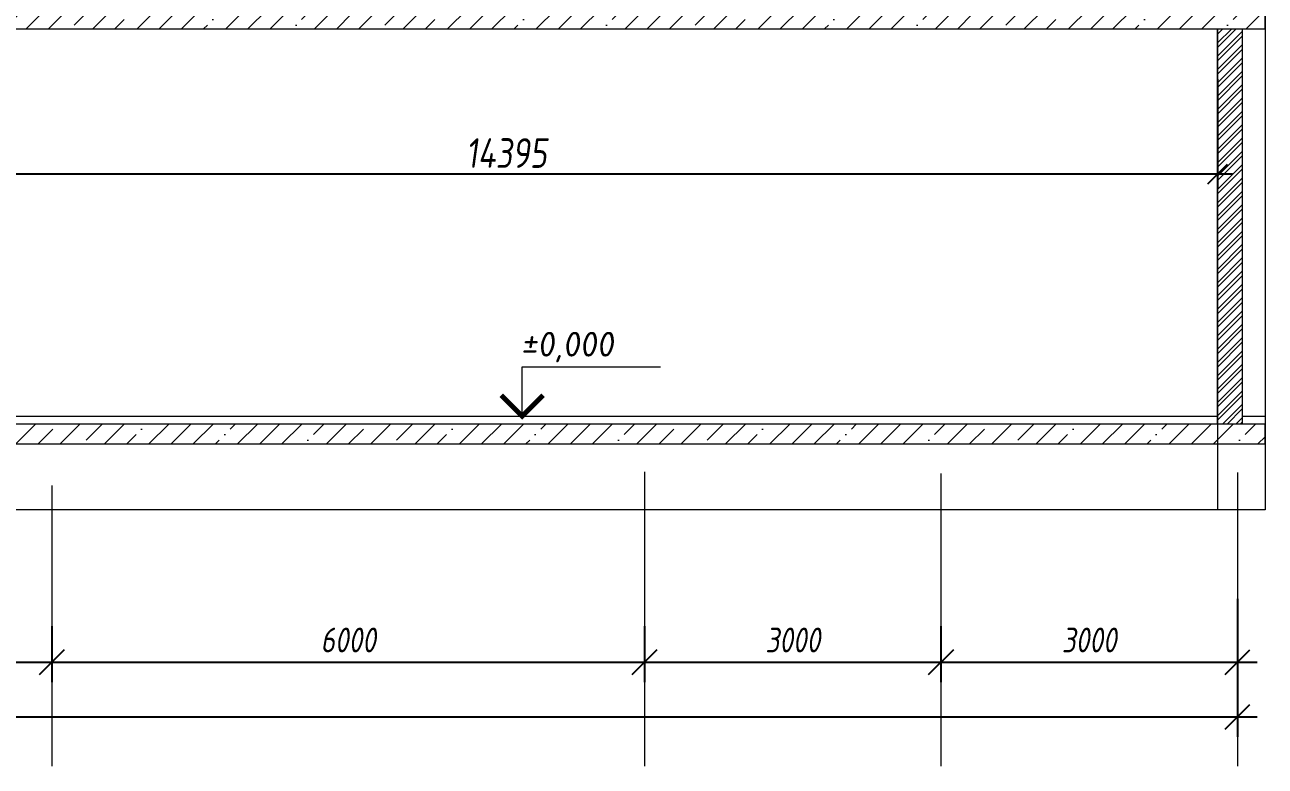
# Model space of a CAD drawing. Header units: millimetres. Extents: x 0 to 9491604, y -172998 to 295086.
# Drawn here: x 561574 to 574130, y 4723 to 12223 of the extents above; entities that cross this region are included whole.
import ezdxf
from ezdxf.enums import TextEntityAlignment as Align

# ---------------------------------------------------------------- set-up
doc = ezdxf.new("R2010")
doc.units = ezdxf.units.MM
for name, color, linetype, lineweight in [('АР_Оси', 7, 'Continuous', 25), ('АР_Отметки', 7, 'Continuous', 5), ('АР_Сущ Несущая стена', 250, 'Continuous', 50), ('АР_Штриховка монолит', 29, 'Continuous', 9)]:
    doc.layers.add(name, color=color, linetype=linetype, lineweight=lineweight)
doc.layers.add('АР_Перегородки кирпич', color=34, linetype='Continuous')
doc.layers.add('ТХ_мебель передв', color=251, linetype='Continuous')
doc.styles.add('GOST 2.304', font='CS_Gost2304.shx')
doc.styles.add('Архитектурный', font='isocpeur.ttf', dxfattribs={"oblique": 8})
doc.styles.add('Архитектурный размер', font='isocpeur.ttf', dxfattribs={"width": 0.8, "oblique": 8})
doc.styles.add('ГОСТ 2.304', font='CS_Gost2304.shx', dxfattribs={"oblique": 10})
doc.dimstyles.new('KK 100', dxfattribs={"dimscale": 100, "dimtxt": 3, "dimasz": 2, "dimexe": 1.5, "dimexo": 2, "dimtad": 1, "dimdec": 0, "dimtxsty": 'GOST 2.304', "dimblk": 'OBLIQUE', "dimcen": 2.5, "dimdle": 1.5, "dimadec": 0, "dimazin": 0, "dimtfac": 1, "dimtdec": 0, "dimtmove": 0, "dimatfit": 3, "dimarcsym": 0})
doc.dimstyles.new('СПДС', dxfattribs={"dimscale": 100, "dimtxt": 2.5, "dimasz": 2.5, "dimexe": 2, "dimexo": 0.625, "dimgap": 1, "dimtad": 1, "dimdec": 0, "dimrnd": 5, "dimtxsty": 'ГОСТ 2.304', "dimblk": 'OBLIQUE', "dimblk1": 'OBLIQUE', "dimblk2": 'OBLIQUE', "dimcen": 2.5, "dimdle": 2, "dimadec": 0, "dimazin": 2, "dimtfac": 0.75, "dimtdec": 4, "dimtmove": 1, "dimatfit": 3, "dimfxl": 1, "dimtfill": 1, "dimtolj": 1, "dimarcsym": 1})

# ---------------------------------------------------------------- blocks, each defined once
blk = doc.blocks.new('BL034')
at = {"color": 0, "linetype": 'ByBlock'}
blk.add_lwpolyline([(0, 0), (0, 500), (1400, 500)], dxfattribs=at)
at = {"color": 0, "linetype": 'ByBlock', "const_width": 50}
blk.add_lwpolyline([(-212, 212), (0, 0), (212, 212)], dxfattribs=at)
at = {"color": 0, "linetype": 'ByBlock', "style": 'Архитектурный размер', "oblique": 8, "width": 0.8, "flags": 4}
blk.add_attdef('NN,NNN', text='', height=250, dxfattribs=at).set_placement((650, 700), align=Align.MIDDLE)
blk = doc.blocks.new('_Oblique')
at = {"color": 0, "linetype": 'ByBlock', "lineweight": -2}
blk.add_line((-0.5, -0.5), (0.5, 0.5), dxfattribs=at)
blk = doc.blocks.new('*D200')
at = {"layer": 'Defpoints', "color": 0, "linetype": 'ByBlock', "lineweight": 9, "transparency": 16777216}
for p in [(555848, 6203), (561848, 6203), (561848, 5775)]:
    blk.add_point(p, dxfattribs=at)
at = {"layer": 'АР_Оси', "color": 0, "linetype": 'ByBlock', "lineweight": -2, "transparency": 16777216}
for p, q in [((555848, 6141), (555848, 5575)), ((561848, 6141), (561848, 5575)), ((555648, 5775), (562048, 5775))]:
    blk.add_line(p, q, dxfattribs=at)
at = {"layer": 'АР_Оси', "color": 0, "linetype": 'ByBlock', "lineweight": -2, "transparency": 16777216, "xscale": 250, "yscale": 250, "zscale": 250, "rotation": 180}
blk.add_blockref('_Oblique', (555848, 5775), dxfattribs=at)
at = {"layer": 'АР_Оси', "color": 0, "linetype": 'ByBlock', "lineweight": -2, "transparency": 16777216, "xscale": 250, "yscale": 250, "zscale": 250}
blk.add_blockref('_Oblique', (561848, 5775), dxfattribs=at)
at = {"layer": 'АР_Оси', "color": 0, "linetype": 'ByBlock', "lineweight": 9, "transparency": 16777216, "insert": (558848, 6000), "char_height": 250, "attachment_point": 5, "style": 'ГОСТ 2.304', "bg_fill": 3, "box_fill_scale": 1.1, "bg_fill_color": 256, "bg_fill_true_color": 13158600, "bg_fill_transparency": 0}
blk.add_mtext('\\A1;6000', dxfattribs=at)
blk = doc.blocks.new('*D201')
at = {"layer": 'Defpoints', "color": 0, "linetype": 'ByBlock', "lineweight": 9, "transparency": 16777216}
for p in [(561848, 6203), (567848, 6203), (567848, 5775)]:
    blk.add_point(p, dxfattribs=at)
at = {"layer": 'АР_Оси', "color": 0, "linetype": 'ByBlock', "lineweight": -2, "transparency": 16777216}
for p, q in [((561848, 6141), (561848, 5575)), ((567848, 6141), (567848, 5575)), ((561648, 5775), (568048, 5775))]:
    blk.add_line(p, q, dxfattribs=at)
at = {"layer": 'АР_Оси', "color": 0, "linetype": 'ByBlock', "lineweight": -2, "transparency": 16777216, "xscale": 250, "yscale": 250, "zscale": 250, "rotation": 180}
blk.add_blockref('_Oblique', (561848, 5775), dxfattribs=at)
at = {"layer": 'АР_Оси', "color": 0, "linetype": 'ByBlock', "lineweight": -2, "transparency": 16777216, "xscale": 250, "yscale": 250, "zscale": 250}
blk.add_blockref('_Oblique', (567848, 5775), dxfattribs=at)
at = {"layer": 'АР_Оси', "color": 0, "linetype": 'ByBlock', "lineweight": 9, "transparency": 16777216, "insert": (564848, 6000), "char_height": 250, "attachment_point": 5, "style": 'ГОСТ 2.304', "bg_fill": 3, "box_fill_scale": 1.1, "bg_fill_color": 256, "bg_fill_true_color": 13158600, "bg_fill_transparency": 0}
blk.add_mtext('\\A1;6000', dxfattribs=at)
blk = doc.blocks.new('*D202')
at = {"layer": 'Defpoints', "color": 0, "linetype": 'ByBlock', "lineweight": 9, "transparency": 16777216}
for p in [(567848, 6203), (570848, 6203), (570848, 5775)]:
    blk.add_point(p, dxfattribs=at)
at = {"layer": 'АР_Оси', "color": 0, "linetype": 'ByBlock', "lineweight": -2, "transparency": 16777216}
for p, q in [((567848, 6141), (567848, 5575)), ((570848, 6141), (570848, 5575)), ((567648, 5775), (571048, 5775))]:
    blk.add_line(p, q, dxfattribs=at)
at = {"layer": 'АР_Оси', "color": 0, "linetype": 'ByBlock', "lineweight": -2, "transparency": 16777216, "xscale": 250, "yscale": 250, "zscale": 250, "rotation": 180}
blk.add_blockref('_Oblique', (567848, 5775), dxfattribs=at)
at = {"layer": 'АР_Оси', "color": 0, "linetype": 'ByBlock', "lineweight": -2, "transparency": 16777216, "xscale": 250, "yscale": 250, "zscale": 250}
blk.add_blockref('_Oblique', (570848, 5775), dxfattribs=at)
at = {"layer": 'АР_Оси', "color": 0, "linetype": 'ByBlock', "lineweight": 9, "transparency": 16777216, "insert": (569348, 6000), "char_height": 250, "attachment_point": 5, "style": 'ГОСТ 2.304', "bg_fill": 3, "box_fill_scale": 1.1, "bg_fill_color": 256, "bg_fill_true_color": 13158600, "bg_fill_transparency": 0}
blk.add_mtext('\\A1;3000', dxfattribs=at)
blk = doc.blocks.new('*D203')
at = {"layer": 'Defpoints', "color": 0, "linetype": 'ByBlock', "lineweight": 9, "transparency": 16777216}
for p in [(570848, 6203), (573848, 6203), (573848, 5775)]:
    blk.add_point(p, dxfattribs=at)
at = {"layer": 'АР_Оси', "color": 0, "linetype": 'ByBlock', "lineweight": -2, "transparency": 16777216}
for p, q in [((570848, 6141), (570848, 5575)), ((573848, 6141), (573848, 5575)), ((570648, 5775), (574048, 5775))]:
    blk.add_line(p, q, dxfattribs=at)
at = {"layer": 'АР_Оси', "color": 0, "linetype": 'ByBlock', "lineweight": -2, "transparency": 16777216, "xscale": 250, "yscale": 250, "zscale": 250, "rotation": 180}
blk.add_blockref('_Oblique', (570848, 5775), dxfattribs=at)
at = {"layer": 'АР_Оси', "color": 0, "linetype": 'ByBlock', "lineweight": -2, "transparency": 16777216, "xscale": 250, "yscale": 250, "zscale": 250}
blk.add_blockref('_Oblique', (573848, 5775), dxfattribs=at)
at = {"layer": 'АР_Оси', "color": 0, "linetype": 'ByBlock', "lineweight": 9, "transparency": 16777216, "insert": (572348, 6000), "char_height": 250, "attachment_point": 5, "style": 'ГОСТ 2.304', "bg_fill": 3, "box_fill_scale": 1.1, "bg_fill_color": 256, "bg_fill_true_color": 13158600, "bg_fill_transparency": 0}
blk.add_mtext('\\A1;3000', dxfattribs=at)
blk = doc.blocks.new('*D194')
at = {"layer": 'Defpoints', "color": 0, "linetype": 'ByBlock', "lineweight": 9, "transparency": 16777216}
for p in [(549933, 6480), (573848, 6480), (573848, 5222)]:
    blk.add_point(p, dxfattribs=at)
at = {"layer": 'АР_Оси', "color": 0, "linetype": 'ByBlock', "lineweight": -2, "transparency": 16777216}
for p, q in [((549933, 6418), (549933, 5022)), ((573848, 6418), (573848, 5022)), ((549733, 5222), (574048, 5222))]:
    blk.add_line(p, q, dxfattribs=at)
at = {"layer": 'АР_Оси', "color": 0, "linetype": 'ByBlock', "lineweight": -2, "transparency": 16777216, "xscale": 250, "yscale": 250, "zscale": 250, "rotation": 180}
blk.add_blockref('_Oblique', (549933, 5222), dxfattribs=at)
at = {"layer": 'АР_Оси', "color": 0, "linetype": 'ByBlock', "lineweight": -2, "transparency": 16777216, "xscale": 250, "yscale": 250, "zscale": 250}
blk.add_blockref('_Oblique', (573848, 5222), dxfattribs=at)
at = {"layer": 'АР_Оси', "color": 0, "linetype": 'ByBlock', "lineweight": 9, "transparency": 16777216, "insert": (561026, 5447), "char_height": 250, "attachment_point": 5, "style": 'ГОСТ 2.304', "bg_fill": 3, "box_fill_scale": 1.1, "bg_fill_color": 256, "bg_fill_true_color": 13158600, "bg_fill_transparency": 0}
blk.add_mtext('\\A1;23915', dxfattribs=at)
blk = doc.blocks.new('*D195')
at = {"layer": 'Defpoints', "color": 0, "lineweight": 9, "ltscale": 100, "transparency": 16777216}
for p in [(559253, 11990, 950), (573648, 11874), (559253, 10713)]:
    blk.add_point(p, dxfattribs=at)
at = {"layer": 'ТХ_мебель передв', "color": 0, "lineweight": -2, "ltscale": 100, "transparency": 16777216}
for p, q in [((559253, 11790), (559253, 10563)), ((573648, 11674), (573648, 10563)), ((573798, 10713), (559103, 10713))]:
    blk.add_line(p, q, dxfattribs=at)
at = {"layer": 'ТХ_мебель передв', "color": 0, "lineweight": -2, "ltscale": 100, "transparency": 16777216, "xscale": 200, "yscale": 200, "zscale": 200, "rotation": 180}
blk.add_blockref('_Oblique', (559253, 10713), dxfattribs=at)
at = {"layer": 'ТХ_мебель передв', "color": 0, "lineweight": -2, "ltscale": 100, "transparency": 16777216, "xscale": 200, "yscale": 200, "zscale": 200}
blk.add_blockref('_Oblique', (573648, 10713), dxfattribs=at)
at = {"layer": 'ТХ_мебель передв', "color": 0, "lineweight": 9, "ltscale": 100, "transparency": 16777216, "insert": (566450, 10926), "char_height": 300, "attachment_point": 5, "style": 'Архитектурный размер'}
blk.add_mtext('14395', dxfattribs=at)
blk = doc.blocks.new('АР разрез')
at = {"layer": 'АР_Перегородки кирпич', "lineweight": 9, "ltscale": 100, "true_color": 0x000000, "transparency": 33554610}
h = blk.add_hatch(dxfattribs=at)
h.set_pattern_fill('ANSI32', color=18, scale=10)
h.set_pattern_definition([(45, (197523.13, -287438.89), (-67.35192, 67.35192), []), (45, (197568.03, -287438.89), (-67.35192, 67.35192), [])])
edge = h.paths.add_edge_path()
edge.add_line((573897.8, 12183.2), (573897.8, 8183.3))
edge.add_line((573897.8, 8183.3), (573647.8, 8183.2))
edge.add_line((573647.8, 8183.2), (573647.8, 12183.1))
edge.add_line((573647.8, 12183.1), (573873.8, 12183.2))
at = {"layer": 'АР_Штриховка монолит', "lineweight": 9, "ltscale": 10}
h = blk.add_hatch(dxfattribs=at)
h.set_pattern_fill('ANSI35', color=256, scale=50)
h.set_pattern_definition([(45, (216391.2, -287438.9), (-224.5064, 224.5064), []), (45, (216615.72, -287438.9), (-224.5064, 224.5064), [396.875, -79.375, 0, -79.375])])
h.paths.add_polyline_path([(574127.8, 12383.2), (549832.8, 12383.1), (549832.9, 12183.2), (561273, 12183.1), (561310.4, 12183.2), (574125.3, 12183.2)])
h = blk.add_hatch(dxfattribs=at)
h.set_pattern_fill('ANSI35', color=256, scale=50)
h.set_pattern_definition([(45, (216511.2, -291638.9), (-224.5064, 224.5064), []), (45, (216735.72, -291638.9), (-224.5064, 224.5064), [396.875, -79.375, 0, -79.375])])
h.paths.add_polyline_path([(574126, 8183.2), (549832.8, 8183.1), (549832.9, 7983.2), (561393, 7983.1), (561420.8, 7983.2), (574129.5, 7983.2)])
at = {"layer": 'АР_Оси', "lineweight": 9}
for p, q in [((567847.9, 7700), (567847.9, 4723.5)), ((570847.9, 7682.7), (570847.9, 4723.5)), ((573847.9, 7695.9), (573847.9, 4723.5)), ((561847.9, 7563), (561847.9, 4723.5))]:
    blk.add_line(p, q, dxfattribs=at)
at = {"layer": 'АР_Сущ Несущая стена', "lineweight": 9, "ltscale": 50}
for p, q in [((549932.9, 12183.2), (573327.8, 12183.2)), ((549932.9, 8263.2), (573647.8, 8263.2)), ((573897.8, 8263.2), (574127.8, 8263.2)), ((549932.9, 7983.2), (573327.8, 7983.2))]:
    blk.add_line(p, q, dxfattribs=at)
for points in [[(549132.9, 22102.7), (574127.8, 22102.7), (574127.8, 7315.2), (549132.9, 7315.2)], [(549832.9, 12183.2), (574127.8, 12183.2), (574127.8, 12383.2), (549832.9, 12383.2)], [(573647.8, 12183.2), (573897.8, 12183.2), (573897.8, 8183.2), (573647.8, 8183.2)], [(549832.9, 7983.2), (574127.8, 7983.2), (574127.8, 8183.2), (549832.9, 8183.2)]]:
    blk.add_lwpolyline(points, close=True, dxfattribs=at)
blk.add_lwpolyline([(573647.8, 12183.2), (573647.8, 7315.2), (549932.9, 7315.2), (549932.9, 12183.2)], dxfattribs=at)
at = {"layer": 'АР_Отметки', "color": 18, "lineweight": 9, "true_color": 0x000000}
ref = blk.add_blockref('BL034', (566608.4, 8263.2), dxfattribs=at)
ref.add_attrib('NN,NNN', '%%P0,000', dxfattribs={"layer": '0', "color": 0, "linetype": 'ByBlock', "height": 250, "style": 'Архитектурный', "oblique": 8, "flags": 4}).set_placement((567065.2, 8963.2), align=Align.MIDDLE)
at = {"layer": 'ТХ_мебель передв', "lineweight": 9, "ltscale": 100}
dim = blk.add_linear_dim(base=(559252.9, 10713.2), p1=(573647.8, 11874), p2=(559252.9, 11989.7, 950), dimstyle='KK 100', override={"dimtxsty": 'Архитектурный размер', "dimtmove": 1}, dxfattribs=at)
dim.commit()
dim.dimension.update_dxf_attribs({"geometry": '*D195', "text_midpoint": (566450.3, 10925.7)})
at = {"layer": 'АР_Оси', "color": 18, "linetype": 'ByBlock', "lineweight": 9, "true_color": 0x000000}
dim = blk.add_linear_dim(base=(561847.9, 5775.2), p1=(555847.9, 6203.1), p2=(561847.9, 6203.1), dimstyle='СПДС', dxfattribs=at)
dim.commit()
dim.dimension.update_dxf_attribs({"geometry": '*D200', "text_midpoint": (558847.9, 6000.2)})
dim = blk.add_linear_dim(base=(567847.9, 5775.2), p1=(561847.9, 6203.1), p2=(567847.9, 6203.1), dimstyle='СПДС', dxfattribs=at)
dim.commit()
dim.dimension.update_dxf_attribs({"geometry": '*D201', "text_midpoint": (564847.9, 6000.2)})
dim = blk.add_linear_dim(base=(570847.9, 5775.2), p1=(567847.9, 6203.1), p2=(570847.9, 6203.1), dimstyle='СПДС', dxfattribs=at)
dim.commit()
dim.dimension.update_dxf_attribs({"geometry": '*D202', "text_midpoint": (569347.9, 6000.2)})
dim = blk.add_linear_dim(base=(573847.9, 5775.2), p1=(570847.9, 6203.1), p2=(573847.9, 6203.1), dimstyle='СПДС', dxfattribs=at)
dim.commit()
dim.dimension.update_dxf_attribs({"geometry": '*D203', "text_midpoint": (572347.9, 6000.2)})
dim = blk.add_linear_dim(base=(573847.9, 5222.2), p1=(549932.9, 6480.4), p2=(573847.9, 6480.4), dimstyle='СПДС', dxfattribs=at)
dim.commit()
dim.dimension.update_dxf_attribs({"geometry": '*D194', "text_midpoint": (561025.9, 5222.2), "dimtype": 160})

msp = doc.modelspace()

# ---------------------------------------------------------------- block references
at = {"color": 12, "true_color": 0xe00000}
msp.add_blockref('АР разрез', (0, 0), dxfattribs=at)

doc.saveas('drawing.dxf')
